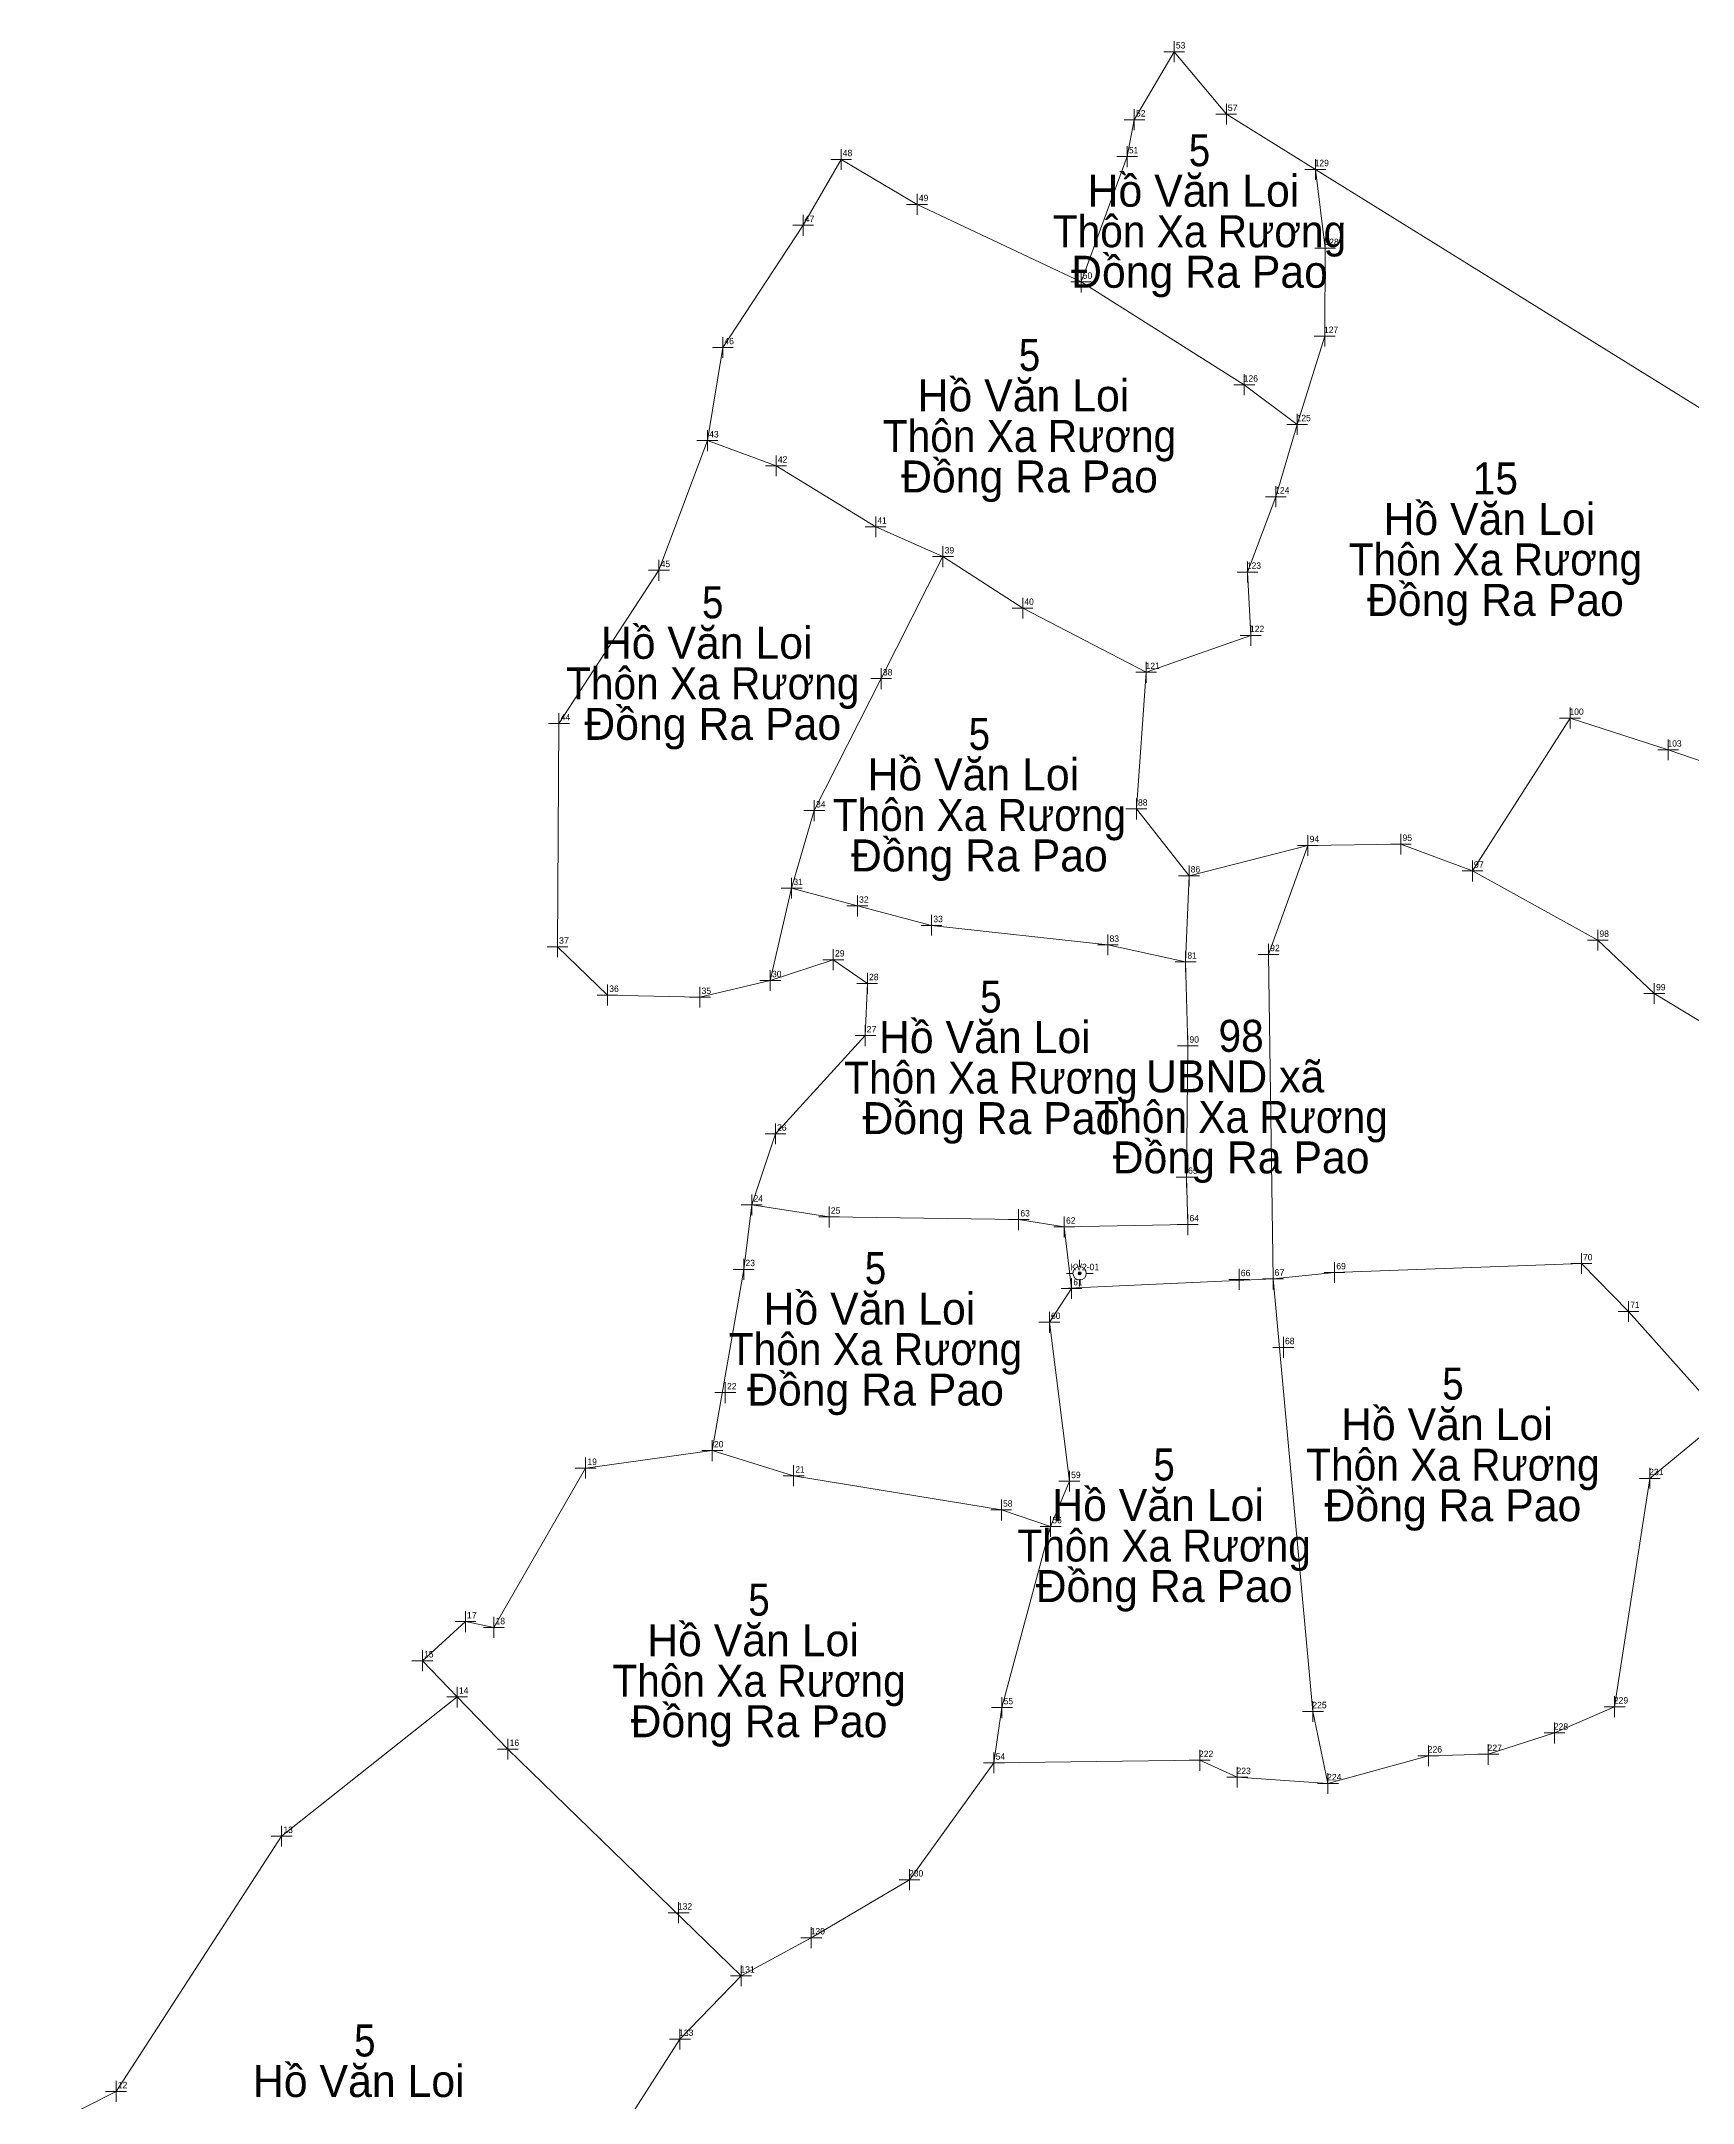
# Model space of a CAD drawing. Header units: metres. Extents: x 540800 to 542200, y 1841800 to 1843200.
# Drawn here: x 541330.2 to 541407.6, y 1842831.5 to 1842928.1 of the extents above; entities that cross this region are included whole.
import ezdxf
from ezdxf.enums import TextEntityAlignment as Align

# ---------------------------------------------------------------- set-up
doc = ezdxf.new("R2010")
doc.units = ezdxf.units.M
doc.header["$LTSCALE"] = 0.12
doc.layers.add('10', color=7, linetype='Continuous', lineweight=13)
doc.layers.add('11', color=7, linetype='Continuous', lineweight=13)
doc.layers.add('12', color=7, linetype='Continuous')
doc.layers.add('15', color=7, linetype='Continuous')

msp = doc.modelspace()

# ---------------------------------------------------------------- hatches: boundary and pattern name
at = {"layer": '10'}
msp.add_hatch(color=256, dxfattribs=at).paths.add_polyline_path([(541378.956, 1842870.374, 1), (541378.806, 1842870.374, 1)])
msp.add_hatch(color=256, dxfattribs=at).paths.add_polyline_path([(541378.956, 1842870.374, 1), (541378.806, 1842870.374, 1)])

# ---------------------------------------------------------------- linework, layer by layer
for p, q in [((541425.59, 1842900), (541389.93, 1842922.14)), ((541384.01, 1842889.02), (541389.58, 1842890.44)), ((541383.85, 1842884.98), (541384.01, 1842889.02)), ((541378.57, 1842870.37), (541378.26, 1842870.37)), ((541378.57, 1842870.37), (541378.26, 1842870.37)), ((541378.88, 1842871), (541378.88, 1842870.69)), ((541378.88, 1842871), (541378.88, 1842870.69)), ((541379.51, 1842870.37), (541379.19, 1842870.37)), ((541379.51, 1842870.37), (541379.19, 1842870.37)), ((541378.01, 1842869.66), (541387.95, 1842870.11)), ((541378.88, 1842870.06), (541378.88, 1842869.75)), ((541378.88, 1842870.06), (541378.88, 1842869.75))]:
    msp.add_line(p, q, dxfattribs=at)
for points in [[(541389.08, 1842910.18), (541390.37, 1842914.32), (541390.39, 1842918.44), (541389.93, 1842922.14), (541385.76, 1842924.73), (541383.31, 1842927.66), (541381.44, 1842924.47), (541381.11, 1842922.74), (541378.95, 1842916.86)], [(541361.43, 1842909.42), (541362.15, 1842913.79), (541365.92, 1842919.52), (541367.7, 1842922.61), (541371.26, 1842920.5), (541378.95, 1842916.86), (541386.6, 1842912.04), (541389.08, 1842910.18), (541388.08, 1842906.79), (541386.75, 1842903.26), (541386.9, 1842900.29), (541382, 1842898.56)], [(541368.83, 1842881.52), (541368.93, 1842883.97), (541367.33, 1842885.08), (541364.38, 1842884.11), (541361.08, 1842883.32), (541356.75, 1842883.42), (541354.41, 1842885.68), (541354.47, 1842896.15), (541359.16, 1842903.34), (541361.43, 1842909.42), (541364.65, 1842908.24), (541369.32, 1842905.38), (541372.47, 1842903.98), (541369.58, 1842898.26), (541366.44, 1842892.07), (541365.38, 1842888.43)], [(541372.47, 1842903.98), (541376.21, 1842901.57), (541382, 1842898.56), (541381.54, 1842892.15), (541384.01, 1842889.02)], [(541389.58, 1842890.44), (541393.94, 1842890.5), (541397.3, 1842889.24), (541403.17, 1842886), (541405.82, 1842883.49), (541417.08, 1842876.68), (541419.56, 1842874.08), (541421.14, 1842874.38), (541422.04, 1842874.05), (541423.85, 1842877.49), (541429.67, 1842887.54), (541426.91, 1842889.9), (541422.41, 1842892.93), (541419.65, 1842895.14), (541416.67, 1842895.93), (541413.77, 1842892.5), (541410.34, 1842893.59), (541406.47, 1842894.92), (541401.87, 1842896.41), (541397.3, 1842889.24)], [(541387.95, 1842870.11), (541387.73, 1842885.33), (541389.58, 1842890.44)], [(541364.38, 1842884.11), (541365.38, 1842888.43), (541368.46, 1842887.6), (541371.94, 1842886.69), (541380.2, 1842885.77)], [(541378.16, 1842872.55), (541383.95, 1842872.66), (541383.89, 1842874.89), (541383.95, 1842881.04), (541383.85, 1842884.98), (541380.2, 1842885.77)], [(541363.51, 1842873.58), (541364.62, 1842876.91), (541368.83, 1842881.52)], [(541361.66, 1842862.06), (541363.13, 1842870.56), (541363.51, 1842873.58), (541367.14, 1842873.02), (541376.02, 1842872.89)], [(541378.5, 1842869.66), (541378.16, 1842872.55), (541376.02, 1842872.89)], [(541374.86, 1842847.42), (541384.51, 1842847.54), (541386.27, 1842846.74), (541390.52, 1842846.45), (541389.82, 1842849.83), (541387.95, 1842870.11), (541390.83, 1842870.41), (541402.4, 1842870.83), (541404.61, 1842868.59), (541408.65, 1842864.07), (541409.09, 1842863.63), (541405.61, 1842860.76), (541403.96, 1842850.05), (541401.14, 1842848.82), (541398.04, 1842847.82), (541395.23, 1842847.75), (541390.52, 1842846.45)], [(541378.5, 1842869.66), (541377.46, 1842868.08), (541378.4, 1842860.62), (541377.52, 1842858.5)], [(541363.01, 1842837.43), (541366.3, 1842839.22), (541370.91, 1842841.94), (541374.86, 1842847.42), (541375.24, 1842850.01), (541377.52, 1842858.5), (541375.21, 1842859.28), (541365.47, 1842860.88), (541361.66, 1842862.06), (541355.72, 1842861.24)], [(541349.7, 1842850.51), (541348.07, 1842852.21), (541350.09, 1842854.04), (541351.42, 1842853.77), (541355.72, 1842861.24)], [(541330.2, 1842827.89), (541330.84, 1842830.55), (541333.71, 1842832.01), (541341.47, 1842843.98), (541349.7, 1842850.51), (541352.08, 1842848.06), (541363.01, 1842837.43), (541360.14, 1842834.46), (541352.57, 1842822.66), (541349.93, 1842815.83), (541346.21, 1842812.87)]]:
    msp.add_lwpolyline(points, dxfattribs=at)
for radius in [0.312, 0.312, 0.075, 0.075]:
    msp.add_circle((541378.881, 1842870.374), radius, dxfattribs=at)
at = {"layer": '11'}
for points in [[(541383.79, 1842927.66), (541383.31, 1842927.66), (541382.82, 1842927.66)], [(541383.79, 1842927.66), (541383.31, 1842927.66), (541382.82, 1842927.66)], [(541383.31, 1842928.15), (541383.31, 1842927.66), (541383.31, 1842927.17)], [(541383.31, 1842928.15), (541383.31, 1842927.66), (541383.31, 1842927.17)], [(541381.93, 1842924.47), (541381.44, 1842924.47), (541380.96, 1842924.47)], [(541381.93, 1842924.47), (541381.44, 1842924.47), (541380.96, 1842924.47)], [(541381.44, 1842924.96), (541381.44, 1842924.47), (541381.44, 1842923.98)], [(541381.44, 1842924.96), (541381.44, 1842924.47), (541381.44, 1842923.98)], [(541386.24, 1842924.73), (541385.76, 1842924.73), (541385.27, 1842924.73)], [(541386.24, 1842924.73), (541385.76, 1842924.73), (541385.27, 1842924.73)], [(541385.76, 1842925.22), (541385.76, 1842924.73), (541385.76, 1842924.24)], [(541385.76, 1842925.22), (541385.76, 1842924.73), (541385.76, 1842924.24)], [(541368.19, 1842922.61), (541367.7, 1842922.61), (541367.21, 1842922.61)], [(541368.19, 1842922.61), (541367.7, 1842922.61), (541367.21, 1842922.61)], [(541367.7, 1842923.09), (541367.7, 1842922.61), (541367.7, 1842922.12)], [(541367.7, 1842923.09), (541367.7, 1842922.61), (541367.7, 1842922.12)], [(541381.59, 1842922.74), (541381.11, 1842922.74), (541380.62, 1842922.74)], [(541381.59, 1842922.74), (541381.11, 1842922.74), (541380.62, 1842922.74)], [(541381.11, 1842923.23), (541381.11, 1842922.74), (541381.11, 1842922.25)], [(541381.11, 1842923.23), (541381.11, 1842922.74), (541381.11, 1842922.25)], [(541389.93, 1842922.62), (541389.93, 1842922.14), (541389.93, 1842921.65)], [(541389.93, 1842922.62), (541389.93, 1842922.14), (541389.93, 1842921.65)], [(541390.42, 1842922.14), (541389.93, 1842922.14), (541389.44, 1842922.14)], [(541390.42, 1842922.14), (541389.93, 1842922.14), (541389.44, 1842922.14)], [(541371.75, 1842920.5), (541371.26, 1842920.5), (541370.77, 1842920.5)], [(541371.75, 1842920.5), (541371.26, 1842920.5), (541370.77, 1842920.5)], [(541371.26, 1842920.99), (541371.26, 1842920.5), (541371.26, 1842920.01)], [(541371.26, 1842920.99), (541371.26, 1842920.5), (541371.26, 1842920.01)], [(541366.41, 1842919.52), (541365.92, 1842919.52), (541365.43, 1842919.52)], [(541366.41, 1842919.52), (541365.92, 1842919.52), (541365.43, 1842919.52)], [(541365.92, 1842920.01), (541365.92, 1842919.52), (541365.92, 1842919.03)], [(541365.92, 1842920.01), (541365.92, 1842919.52), (541365.92, 1842919.03)], [(541390.39, 1842918.93), (541390.39, 1842918.44), (541390.39, 1842917.95)], [(541390.39, 1842918.93), (541390.39, 1842918.44), (541390.39, 1842917.95)], [(541390.88, 1842918.44), (541390.39, 1842918.44), (541389.9, 1842918.44)], [(541390.88, 1842918.44), (541390.39, 1842918.44), (541389.9, 1842918.44)], [(541379.43, 1842916.86), (541378.95, 1842916.86), (541378.46, 1842916.86)], [(541379.43, 1842916.86), (541378.95, 1842916.86), (541378.46, 1842916.86)], [(541378.95, 1842917.35), (541378.95, 1842916.86), (541378.95, 1842916.37)], [(541378.95, 1842917.35), (541378.95, 1842916.86), (541378.95, 1842916.37)], [(541390.37, 1842914.8), (541390.37, 1842914.32), (541390.37, 1842913.83)], [(541390.37, 1842914.8), (541390.37, 1842914.32), (541390.37, 1842913.83)], [(541362.64, 1842913.79), (541362.15, 1842913.79), (541361.67, 1842913.79)], [(541362.64, 1842913.79), (541362.15, 1842913.79), (541361.67, 1842913.79)], [(541362.15, 1842914.28), (541362.15, 1842913.79), (541362.15, 1842913.31)], [(541362.15, 1842914.28), (541362.15, 1842913.79), (541362.15, 1842913.31)], [(541390.86, 1842914.32), (541390.37, 1842914.32), (541389.88, 1842914.32)], [(541390.86, 1842914.32), (541390.37, 1842914.32), (541389.88, 1842914.32)], [(541387.09, 1842912.04), (541386.6, 1842912.04), (541386.11, 1842912.04)], [(541387.09, 1842912.04), (541386.6, 1842912.04), (541386.11, 1842912.04)], [(541386.6, 1842912.53), (541386.6, 1842912.04), (541386.6, 1842911.55)], [(541386.6, 1842912.53), (541386.6, 1842912.04), (541386.6, 1842911.55)], [(541361.43, 1842909.91), (541361.43, 1842909.42), (541361.43, 1842908.93)], [(541361.43, 1842909.91), (541361.43, 1842909.42), (541361.43, 1842908.93)], [(541389.57, 1842910.18), (541389.08, 1842910.18), (541388.59, 1842910.18)], [(541389.57, 1842910.18), (541389.08, 1842910.18), (541388.59, 1842910.18)], [(541389.08, 1842910.67), (541389.08, 1842910.18), (541389.08, 1842909.7)], [(541389.08, 1842910.67), (541389.08, 1842910.18), (541389.08, 1842909.7)], [(541361.92, 1842909.42), (541361.43, 1842909.42), (541360.94, 1842909.42)], [(541361.92, 1842909.42), (541361.43, 1842909.42), (541360.94, 1842909.42)], [(541365.14, 1842908.24), (541364.65, 1842908.24), (541364.16, 1842908.24)], [(541365.14, 1842908.24), (541364.65, 1842908.24), (541364.16, 1842908.24)], [(541364.65, 1842908.73), (541364.65, 1842908.24), (541364.65, 1842907.75)], [(541364.65, 1842908.73), (541364.65, 1842908.24), (541364.65, 1842907.75)], [(541388.08, 1842907.28), (541388.08, 1842906.79), (541388.08, 1842906.3)], [(541388.08, 1842907.28), (541388.08, 1842906.79), (541388.08, 1842906.3)], [(541388.57, 1842906.79), (541388.08, 1842906.79), (541387.59, 1842906.79)], [(541388.57, 1842906.79), (541388.08, 1842906.79), (541387.59, 1842906.79)], [(541369.8, 1842905.38), (541369.32, 1842905.38), (541368.83, 1842905.38)], [(541369.8, 1842905.38), (541369.32, 1842905.38), (541368.83, 1842905.38)], [(541369.32, 1842905.87), (541369.32, 1842905.38), (541369.32, 1842904.89)], [(541369.32, 1842905.87), (541369.32, 1842905.38), (541369.32, 1842904.89)], [(541372.47, 1842904.47), (541372.47, 1842903.98), (541372.47, 1842903.49)], [(541372.47, 1842904.47), (541372.47, 1842903.98), (541372.47, 1842903.49)], [(541359.65, 1842903.34), (541359.16, 1842903.34), (541358.67, 1842903.34)], [(541359.65, 1842903.34), (541359.16, 1842903.34), (541358.67, 1842903.34)], [(541359.16, 1842903.83), (541359.16, 1842903.34), (541359.16, 1842902.85)], [(541359.16, 1842903.83), (541359.16, 1842903.34), (541359.16, 1842902.85)], [(541372.96, 1842903.98), (541372.47, 1842903.98), (541371.99, 1842903.98)], [(541372.96, 1842903.98), (541372.47, 1842903.98), (541371.99, 1842903.98)], [(541387.24, 1842903.26), (541386.75, 1842903.26), (541386.26, 1842903.26)], [(541387.24, 1842903.26), (541386.75, 1842903.26), (541386.26, 1842903.26)], [(541386.75, 1842903.75), (541386.75, 1842903.26), (541386.75, 1842902.77)], [(541386.75, 1842903.75), (541386.75, 1842903.26), (541386.75, 1842902.77)], [(541376.69, 1842901.57), (541376.21, 1842901.57), (541375.72, 1842901.57)], [(541376.69, 1842901.57), (541376.21, 1842901.57), (541375.72, 1842901.57)], [(541376.21, 1842902.05), (541376.21, 1842901.57), (541376.21, 1842901.08)], [(541376.21, 1842902.05), (541376.21, 1842901.57), (541376.21, 1842901.08)], [(541387.39, 1842900.29), (541386.9, 1842900.29), (541386.41, 1842900.29)], [(541387.39, 1842900.29), (541386.9, 1842900.29), (541386.41, 1842900.29)], [(541386.9, 1842900.77), (541386.9, 1842900.29), (541386.9, 1842899.8)], [(541386.9, 1842900.77), (541386.9, 1842900.29), (541386.9, 1842899.8)], [(541370.06, 1842898.26), (541369.58, 1842898.26), (541369.09, 1842898.26)], [(541370.06, 1842898.26), (541369.58, 1842898.26), (541369.09, 1842898.26)], [(541369.58, 1842898.75), (541369.58, 1842898.26), (541369.58, 1842897.77)], [(541369.58, 1842898.75), (541369.58, 1842898.26), (541369.58, 1842897.77)], [(541382.49, 1842898.56), (541382, 1842898.56), (541381.51, 1842898.56)], [(541382.49, 1842898.56), (541382, 1842898.56), (541381.51, 1842898.56)], [(541382, 1842899.05), (541382, 1842898.56), (541382, 1842898.07)], [(541382, 1842899.05), (541382, 1842898.56), (541382, 1842898.07)], [(541354.47, 1842896.64), (541354.47, 1842896.15), (541354.47, 1842895.66)], [(541354.47, 1842896.64), (541354.47, 1842896.15), (541354.47, 1842895.66)], [(541402.36, 1842896.41), (541401.87, 1842896.41), (541401.38, 1842896.41)], [(541402.36, 1842896.41), (541401.87, 1842896.41), (541401.38, 1842896.41)], [(541401.87, 1842896.9), (541401.87, 1842896.41), (541401.87, 1842895.92)], [(541401.87, 1842896.9), (541401.87, 1842896.41), (541401.87, 1842895.92)], [(541354.96, 1842896.15), (541354.47, 1842896.15), (541353.98, 1842896.15)], [(541354.96, 1842896.15), (541354.47, 1842896.15), (541353.98, 1842896.15)], [(541406.47, 1842895.41), (541406.47, 1842894.92), (541406.47, 1842894.43)], [(541406.47, 1842895.41), (541406.47, 1842894.92), (541406.47, 1842894.43)], [(541406.96, 1842894.92), (541406.47, 1842894.92), (541405.98, 1842894.92)], [(541406.96, 1842894.92), (541406.47, 1842894.92), (541405.98, 1842894.92)], [(541366.44, 1842892.56), (541366.44, 1842892.07), (541366.44, 1842891.58)], [(541366.44, 1842892.56), (541366.44, 1842892.07), (541366.44, 1842891.58)], [(541381.54, 1842892.64), (541381.54, 1842892.15), (541381.54, 1842891.66)], [(541381.54, 1842892.64), (541381.54, 1842892.15), (541381.54, 1842891.66)], [(541366.93, 1842892.07), (541366.44, 1842892.07), (541365.95, 1842892.07)], [(541366.93, 1842892.07), (541366.44, 1842892.07), (541365.95, 1842892.07)], [(541382.03, 1842892.15), (541381.54, 1842892.15), (541381.05, 1842892.15)], [(541382.03, 1842892.15), (541381.54, 1842892.15), (541381.05, 1842892.15)], [(541389.58, 1842890.92), (541389.58, 1842890.44), (541389.58, 1842889.95)], [(541389.58, 1842890.92), (541389.58, 1842890.44), (541389.58, 1842889.95)], [(541394.43, 1842890.5), (541393.94, 1842890.5), (541393.45, 1842890.5)], [(541394.43, 1842890.5), (541393.94, 1842890.5), (541393.45, 1842890.5)], [(541393.94, 1842890.98), (541393.94, 1842890.5), (541393.94, 1842890.01)], [(541393.94, 1842890.98), (541393.94, 1842890.5), (541393.94, 1842890.01)], [(541384.01, 1842889.5), (541384.01, 1842889.02), (541384.01, 1842888.53)], [(541384.01, 1842889.5), (541384.01, 1842889.02), (541384.01, 1842888.53)], [(541390.07, 1842890.44), (541389.58, 1842890.44), (541389.09, 1842890.44)], [(541390.07, 1842890.44), (541389.58, 1842890.44), (541389.09, 1842890.44)], [(541397.3, 1842889.73), (541397.3, 1842889.24), (541397.3, 1842888.75)], [(541397.3, 1842889.73), (541397.3, 1842889.24), (541397.3, 1842888.75)], [(541365.38, 1842888.92), (541365.38, 1842888.43), (541365.38, 1842887.95)], [(541365.38, 1842888.92), (541365.38, 1842888.43), (541365.38, 1842887.95)], [(541384.5, 1842889.02), (541384.01, 1842889.02), (541383.52, 1842889.02)], [(541384.5, 1842889.02), (541384.01, 1842889.02), (541383.52, 1842889.02)], [(541397.79, 1842889.24), (541397.3, 1842889.24), (541396.81, 1842889.24)], [(541397.79, 1842889.24), (541397.3, 1842889.24), (541396.81, 1842889.24)], [(541365.87, 1842888.43), (541365.38, 1842888.43), (541364.89, 1842888.43)], [(541365.87, 1842888.43), (541365.38, 1842888.43), (541364.89, 1842888.43)], [(541368.95, 1842887.6), (541368.46, 1842887.6), (541367.97, 1842887.6)], [(541368.95, 1842887.6), (541368.46, 1842887.6), (541367.97, 1842887.6)], [(541368.46, 1842888.09), (541368.46, 1842887.6), (541368.46, 1842887.11)], [(541368.46, 1842888.09), (541368.46, 1842887.6), (541368.46, 1842887.11)], [(541372.42, 1842886.69), (541371.94, 1842886.69), (541371.45, 1842886.69)], [(541372.42, 1842886.69), (541371.94, 1842886.69), (541371.45, 1842886.69)], [(541371.94, 1842887.18), (541371.94, 1842886.69), (541371.94, 1842886.21)], [(541371.94, 1842887.18), (541371.94, 1842886.69), (541371.94, 1842886.21)], [(541354.89, 1842885.68), (541354.41, 1842885.68), (541353.92, 1842885.68)], [(541354.89, 1842885.68), (541354.41, 1842885.68), (541353.92, 1842885.68)], [(541354.41, 1842886.17), (541354.41, 1842885.68), (541354.41, 1842885.2)], [(541354.41, 1842886.17), (541354.41, 1842885.68), (541354.41, 1842885.2)], [(541380.69, 1842885.77), (541380.2, 1842885.77), (541379.71, 1842885.77)], [(541380.69, 1842885.77), (541380.2, 1842885.77), (541379.71, 1842885.77)], [(541380.2, 1842886.26), (541380.2, 1842885.77), (541380.2, 1842885.29)], [(541380.2, 1842886.26), (541380.2, 1842885.77), (541380.2, 1842885.29)], [(541387.73, 1842885.82), (541387.73, 1842885.33), (541387.73, 1842884.84)], [(541387.73, 1842885.82), (541387.73, 1842885.33), (541387.73, 1842884.84)], [(541403.66, 1842886), (541403.17, 1842886), (541402.69, 1842886)], [(541403.66, 1842886), (541403.17, 1842886), (541402.69, 1842886)], [(541403.17, 1842886.48), (541403.17, 1842886), (541403.17, 1842885.51)], [(541403.17, 1842886.48), (541403.17, 1842886), (541403.17, 1842885.51)], [(541367.82, 1842885.08), (541367.33, 1842885.08), (541366.84, 1842885.08)], [(541367.82, 1842885.08), (541367.33, 1842885.08), (541366.84, 1842885.08)], [(541367.33, 1842885.57), (541367.33, 1842885.08), (541367.33, 1842884.59)], [(541367.33, 1842885.57), (541367.33, 1842885.08), (541367.33, 1842884.59)], [(541384.34, 1842884.98), (541383.85, 1842884.98), (541383.36, 1842884.98)], [(541384.34, 1842884.98), (541383.85, 1842884.98), (541383.36, 1842884.98)], [(541383.85, 1842885.47), (541383.85, 1842884.98), (541383.85, 1842884.49)], [(541383.85, 1842885.47), (541383.85, 1842884.98), (541383.85, 1842884.49)], [(541388.22, 1842885.33), (541387.73, 1842885.33), (541387.25, 1842885.33)], [(541388.22, 1842885.33), (541387.73, 1842885.33), (541387.25, 1842885.33)], [(541356.75, 1842883.91), (541356.75, 1842883.42), (541356.75, 1842882.93)], [(541356.75, 1842883.91), (541356.75, 1842883.42), (541356.75, 1842882.93)], [(541361.08, 1842883.81), (541361.08, 1842883.32), (541361.08, 1842882.84)], [(541361.08, 1842883.81), (541361.08, 1842883.32), (541361.08, 1842882.84)], [(541364.87, 1842884.11), (541364.38, 1842884.11), (541363.89, 1842884.11)], [(541364.87, 1842884.11), (541364.38, 1842884.11), (541363.89, 1842884.11)], [(541364.38, 1842884.59), (541364.38, 1842884.11), (541364.38, 1842883.62)], [(541364.38, 1842884.59), (541364.38, 1842884.11), (541364.38, 1842883.62)], [(541369.41, 1842883.97), (541368.93, 1842883.97), (541368.44, 1842883.97)], [(541369.41, 1842883.97), (541368.93, 1842883.97), (541368.44, 1842883.97)], [(541368.93, 1842884.46), (541368.93, 1842883.97), (541368.93, 1842883.48)], [(541368.93, 1842884.46), (541368.93, 1842883.97), (541368.93, 1842883.48)], [(541405.82, 1842883.98), (541405.82, 1842883.49), (541405.82, 1842883.01)], [(541405.82, 1842883.98), (541405.82, 1842883.49), (541405.82, 1842883.01)], [(541357.23, 1842883.42), (541356.75, 1842883.42), (541356.26, 1842883.42)], [(541357.23, 1842883.42), (541356.75, 1842883.42), (541356.26, 1842883.42)], [(541361.57, 1842883.32), (541361.08, 1842883.32), (541360.59, 1842883.32)], [(541361.57, 1842883.32), (541361.08, 1842883.32), (541360.59, 1842883.32)], [(541406.31, 1842883.49), (541405.82, 1842883.49), (541405.33, 1842883.49)], [(541406.31, 1842883.49), (541405.82, 1842883.49), (541405.33, 1842883.49)], [(541368.83, 1842882.01), (541368.83, 1842881.52), (541368.83, 1842881.03)], [(541368.83, 1842882.01), (541368.83, 1842881.52), (541368.83, 1842881.03)], [(541369.32, 1842881.52), (541368.83, 1842881.52), (541368.35, 1842881.52)], [(541369.32, 1842881.52), (541368.83, 1842881.52), (541368.35, 1842881.52)], [(541384.44, 1842881.04), (541383.95, 1842881.04), (541383.47, 1842881.04)], [(541384.44, 1842881.04), (541383.95, 1842881.04), (541383.47, 1842881.04)], [(541383.95, 1842881.53), (541383.95, 1842881.04), (541383.95, 1842880.55)], [(541383.95, 1842881.53), (541383.95, 1842881.04), (541383.95, 1842880.55)], [(541364.62, 1842877.4), (541364.62, 1842876.91), (541364.62, 1842876.43)], [(541364.62, 1842877.4), (541364.62, 1842876.91), (541364.62, 1842876.43)], [(541365.11, 1842876.91), (541364.62, 1842876.91), (541364.13, 1842876.91)], [(541365.11, 1842876.91), (541364.62, 1842876.91), (541364.13, 1842876.91)], [(541383.89, 1842875.38), (541383.89, 1842874.89), (541383.89, 1842874.4)], [(541383.89, 1842875.38), (541383.89, 1842874.89), (541383.89, 1842874.4)], [(541363.51, 1842874.07), (541363.51, 1842873.58), (541363.51, 1842873.09)], [(541363.51, 1842874.07), (541363.51, 1842873.58), (541363.51, 1842873.09)], [(541384.38, 1842874.89), (541383.89, 1842874.89), (541383.4, 1842874.89)], [(541384.38, 1842874.89), (541383.89, 1842874.89), (541383.4, 1842874.89)], [(541363.99, 1842873.58), (541363.51, 1842873.58), (541363.02, 1842873.58)], [(541363.99, 1842873.58), (541363.51, 1842873.58), (541363.02, 1842873.58)], [(541367.14, 1842873.5), (541367.14, 1842873.02), (541367.14, 1842872.53)], [(541367.14, 1842873.5), (541367.14, 1842873.02), (541367.14, 1842872.53)], [(541376.02, 1842873.38), (541376.02, 1842872.89), (541376.02, 1842872.4)], [(541376.02, 1842873.38), (541376.02, 1842872.89), (541376.02, 1842872.4)], [(541383.95, 1842873.15), (541383.95, 1842872.66), (541383.95, 1842872.17)], [(541383.95, 1842873.15), (541383.95, 1842872.66), (541383.95, 1842872.17)], [(541367.62, 1842873.02), (541367.14, 1842873.02), (541366.65, 1842873.02)], [(541367.62, 1842873.02), (541367.14, 1842873.02), (541366.65, 1842873.02)], [(541376.51, 1842872.89), (541376.02, 1842872.89), (541375.54, 1842872.89)], [(541376.51, 1842872.89), (541376.02, 1842872.89), (541375.54, 1842872.89)], [(541378.65, 1842872.55), (541378.16, 1842872.55), (541377.67, 1842872.55)], [(541378.65, 1842872.55), (541378.16, 1842872.55), (541377.67, 1842872.55)], [(541378.16, 1842873.04), (541378.16, 1842872.55), (541378.16, 1842872.06)], [(541378.16, 1842873.04), (541378.16, 1842872.55), (541378.16, 1842872.06)], [(541384.44, 1842872.66), (541383.95, 1842872.66), (541383.46, 1842872.66)], [(541384.44, 1842872.66), (541383.95, 1842872.66), (541383.46, 1842872.66)], [(541402.4, 1842871.32), (541402.4, 1842870.83), (541402.4, 1842870.35)], [(541402.4, 1842871.32), (541402.4, 1842870.83), (541402.4, 1842870.35)], [(541363.62, 1842870.56), (541363.13, 1842870.56), (541362.64, 1842870.56)], [(541363.62, 1842870.56), (541363.13, 1842870.56), (541362.64, 1842870.56)], [(541363.13, 1842871.05), (541363.13, 1842870.56), (541363.13, 1842870.07)], [(541363.13, 1842871.05), (541363.13, 1842870.56), (541363.13, 1842870.07)], [(541386.36, 1842870.58), (541386.36, 1842870.09), (541386.36, 1842869.6)], [(541386.36, 1842870.58), (541386.36, 1842870.09), (541386.36, 1842869.6)], [(541387.95, 1842870.6), (541387.95, 1842870.11), (541387.95, 1842869.62)], [(541387.95, 1842870.6), (541387.95, 1842870.11), (541387.95, 1842869.62)], [(541391.32, 1842870.41), (541390.83, 1842870.41), (541390.35, 1842870.41)], [(541391.32, 1842870.41), (541390.83, 1842870.41), (541390.35, 1842870.41)], [(541390.83, 1842870.9), (541390.83, 1842870.41), (541390.83, 1842869.93)], [(541390.83, 1842870.9), (541390.83, 1842870.41), (541390.83, 1842869.93)], [(541402.89, 1842870.83), (541402.4, 1842870.83), (541401.91, 1842870.83)], [(541402.89, 1842870.83), (541402.4, 1842870.83), (541401.91, 1842870.83)], [(541378.98, 1842869.66), (541378.5, 1842869.66), (541378.01, 1842869.66)], [(541378.98, 1842869.66), (541378.5, 1842869.66), (541378.01, 1842869.66)], [(541378.5, 1842870.15), (541378.5, 1842869.66), (541378.5, 1842869.17)], [(541378.5, 1842870.15), (541378.5, 1842869.66), (541378.5, 1842869.17)], [(541386.84, 1842870.09), (541386.36, 1842870.09), (541385.87, 1842870.09)], [(541386.84, 1842870.09), (541386.36, 1842870.09), (541385.87, 1842870.09)], [(541388.44, 1842870.11), (541387.95, 1842870.11), (541387.46, 1842870.11)], [(541388.44, 1842870.11), (541387.95, 1842870.11), (541387.46, 1842870.11)], [(541377.46, 1842868.57), (541377.46, 1842868.08), (541377.46, 1842867.59)], [(541377.46, 1842868.57), (541377.46, 1842868.08), (541377.46, 1842867.59)], [(541405.1, 1842868.59), (541404.61, 1842868.59), (541404.12, 1842868.59)], [(541405.1, 1842868.59), (541404.61, 1842868.59), (541404.12, 1842868.59)], [(541404.61, 1842869.07), (541404.61, 1842868.59), (541404.61, 1842868.1)], [(541404.61, 1842869.07), (541404.61, 1842868.59), (541404.61, 1842868.1)], [(541377.95, 1842868.08), (541377.46, 1842868.08), (541376.97, 1842868.08)], [(541377.95, 1842868.08), (541377.46, 1842868.08), (541376.97, 1842868.08)], [(541388.43, 1842867.39), (541388.43, 1842866.9), (541388.43, 1842866.41)], [(541388.43, 1842867.39), (541388.43, 1842866.9), (541388.43, 1842866.41)], [(541388.92, 1842866.9), (541388.43, 1842866.9), (541387.94, 1842866.9)], [(541388.92, 1842866.9), (541388.43, 1842866.9), (541387.94, 1842866.9)], [(541362.76, 1842864.78), (541362.27, 1842864.78), (541361.78, 1842864.78)], [(541362.76, 1842864.78), (541362.27, 1842864.78), (541361.78, 1842864.78)], [(541362.27, 1842865.27), (541362.27, 1842864.78), (541362.27, 1842864.29)], [(541362.27, 1842865.27), (541362.27, 1842864.78), (541362.27, 1842864.29)], [(541361.66, 1842862.55), (541361.66, 1842862.06), (541361.66, 1842861.57)], [(541361.66, 1842862.55), (541361.66, 1842862.06), (541361.66, 1842861.57)], [(541355.72, 1842861.73), (541355.72, 1842861.24), (541355.72, 1842860.76)], [(541355.72, 1842861.73), (541355.72, 1842861.24), (541355.72, 1842860.76)], [(541362.15, 1842862.06), (541361.66, 1842862.06), (541361.17, 1842862.06)], [(541362.15, 1842862.06), (541361.66, 1842862.06), (541361.17, 1842862.06)], [(541356.21, 1842861.24), (541355.72, 1842861.24), (541355.23, 1842861.24)], [(541356.21, 1842861.24), (541355.72, 1842861.24), (541355.23, 1842861.24)], [(541365.96, 1842860.88), (541365.47, 1842860.88), (541364.98, 1842860.88)], [(541365.96, 1842860.88), (541365.47, 1842860.88), (541364.98, 1842860.88)], [(541365.47, 1842861.37), (541365.47, 1842860.88), (541365.47, 1842860.39)], [(541365.47, 1842861.37), (541365.47, 1842860.88), (541365.47, 1842860.39)], [(541378.89, 1842860.62), (541378.4, 1842860.62), (541377.91, 1842860.62)], [(541378.89, 1842860.62), (541378.4, 1842860.62), (541377.91, 1842860.62)], [(541378.4, 1842861.11), (541378.4, 1842860.62), (541378.4, 1842860.14)], [(541378.4, 1842861.11), (541378.4, 1842860.62), (541378.4, 1842860.14)], [(541406.1, 1842860.76), (541405.61, 1842860.76), (541405.12, 1842860.76)], [(541406.1, 1842860.76), (541405.61, 1842860.76), (541405.12, 1842860.76)], [(541405.61, 1842861.25), (541405.61, 1842860.76), (541405.61, 1842860.28)], [(541405.61, 1842861.25), (541405.61, 1842860.76), (541405.61, 1842860.28)], [(541375.21, 1842859.77), (541375.21, 1842859.28), (541375.21, 1842858.79)], [(541375.21, 1842859.77), (541375.21, 1842859.28), (541375.21, 1842858.79)], [(541375.69, 1842859.28), (541375.21, 1842859.28), (541374.72, 1842859.28)], [(541375.69, 1842859.28), (541375.21, 1842859.28), (541374.72, 1842859.28)], [(541377.52, 1842858.99), (541377.52, 1842858.5), (541377.52, 1842858.02)], [(541377.52, 1842858.99), (541377.52, 1842858.5), (541377.52, 1842858.02)], [(541378.01, 1842858.5), (541377.52, 1842858.5), (541377.03, 1842858.5)], [(541378.01, 1842858.5), (541377.52, 1842858.5), (541377.03, 1842858.5)], [(541350.58, 1842854.04), (541350.09, 1842854.04), (541349.6, 1842854.04)], [(541350.58, 1842854.04), (541350.09, 1842854.04), (541349.6, 1842854.04)], [(541350.09, 1842854.53), (541350.09, 1842854.04), (541350.09, 1842853.55)], [(541350.09, 1842854.53), (541350.09, 1842854.04), (541350.09, 1842853.55)], [(541351.9, 1842853.77), (541351.42, 1842853.77), (541350.93, 1842853.77)], [(541351.9, 1842853.77), (541351.42, 1842853.77), (541350.93, 1842853.77)], [(541351.42, 1842854.26), (541351.42, 1842853.77), (541351.42, 1842853.28)], [(541351.42, 1842854.26), (541351.42, 1842853.77), (541351.42, 1842853.28)], [(541348.56, 1842852.21), (541348.07, 1842852.21), (541347.58, 1842852.21)], [(541348.56, 1842852.21), (541348.07, 1842852.21), (541347.58, 1842852.21)], [(541348.07, 1842852.7), (541348.07, 1842852.21), (541348.07, 1842851.72)], [(541348.07, 1842852.7), (541348.07, 1842852.21), (541348.07, 1842851.72)], [(541349.7, 1842850.99), (541349.7, 1842850.51), (541349.7, 1842850.02)], [(541349.7, 1842850.99), (541349.7, 1842850.51), (541349.7, 1842850.02)], [(541350.18, 1842850.51), (541349.7, 1842850.51), (541349.21, 1842850.51)], [(541350.18, 1842850.51), (541349.7, 1842850.51), (541349.21, 1842850.51)], [(541375.73, 1842850.01), (541375.24, 1842850.01), (541374.75, 1842850.01)], [(541375.73, 1842850.01), (541375.24, 1842850.01), (541374.75, 1842850.01)], [(541375.24, 1842850.5), (541375.24, 1842850.01), (541375.24, 1842849.52)], [(541375.24, 1842850.5), (541375.24, 1842850.01), (541375.24, 1842849.52)], [(541389.82, 1842850.31), (541389.82, 1842849.83), (541389.82, 1842849.34)], [(541389.82, 1842850.31), (541389.82, 1842849.83), (541389.82, 1842849.34)], [(541404.45, 1842850.05), (541403.96, 1842850.05), (541403.47, 1842850.05)], [(541404.45, 1842850.05), (541403.96, 1842850.05), (541403.47, 1842850.05)], [(541403.96, 1842850.54), (541403.96, 1842850.05), (541403.96, 1842849.56)], [(541403.96, 1842850.54), (541403.96, 1842850.05), (541403.96, 1842849.56)], [(541390.31, 1842849.83), (541389.82, 1842849.83), (541389.33, 1842849.83)], [(541390.31, 1842849.83), (541389.82, 1842849.83), (541389.33, 1842849.83)], [(541401.14, 1842849.31), (541401.14, 1842848.82), (541401.14, 1842848.33)], [(541401.14, 1842849.31), (541401.14, 1842848.82), (541401.14, 1842848.33)], [(541352.56, 1842848.06), (541352.08, 1842848.06), (541351.59, 1842848.06)], [(541352.56, 1842848.06), (541352.08, 1842848.06), (541351.59, 1842848.06)], [(541352.08, 1842848.55), (541352.08, 1842848.06), (541352.08, 1842847.57)], [(541352.08, 1842848.55), (541352.08, 1842848.06), (541352.08, 1842847.57)], [(541384.51, 1842848.03), (541384.51, 1842847.54), (541384.51, 1842847.05)], [(541384.51, 1842848.03), (541384.51, 1842847.54), (541384.51, 1842847.05)], [(541395.23, 1842848.23), (541395.23, 1842847.75), (541395.23, 1842847.26)], [(541395.23, 1842848.23), (541395.23, 1842847.75), (541395.23, 1842847.26)], [(541398.04, 1842848.3), (541398.04, 1842847.82), (541398.04, 1842847.33)], [(541398.04, 1842848.3), (541398.04, 1842847.82), (541398.04, 1842847.33)], [(541401.62, 1842848.82), (541401.14, 1842848.82), (541400.65, 1842848.82)], [(541401.62, 1842848.82), (541401.14, 1842848.82), (541400.65, 1842848.82)], [(541375.35, 1842847.42), (541374.86, 1842847.42), (541374.37, 1842847.42)], [(541375.35, 1842847.42), (541374.86, 1842847.42), (541374.37, 1842847.42)], [(541374.86, 1842847.91), (541374.86, 1842847.42), (541374.86, 1842846.93)], [(541374.86, 1842847.91), (541374.86, 1842847.42), (541374.86, 1842846.93)], [(541385, 1842847.54), (541384.51, 1842847.54), (541384.02, 1842847.54)], [(541385, 1842847.54), (541384.51, 1842847.54), (541384.02, 1842847.54)], [(541386.27, 1842847.23), (541386.27, 1842846.74), (541386.27, 1842846.26)], [(541386.27, 1842847.23), (541386.27, 1842846.74), (541386.27, 1842846.26)], [(541395.72, 1842847.75), (541395.23, 1842847.75), (541394.74, 1842847.75)], [(541395.72, 1842847.75), (541395.23, 1842847.75), (541394.74, 1842847.75)], [(541398.53, 1842847.82), (541398.04, 1842847.82), (541397.55, 1842847.82)], [(541398.53, 1842847.82), (541398.04, 1842847.82), (541397.55, 1842847.82)], [(541386.76, 1842846.74), (541386.27, 1842846.74), (541385.78, 1842846.74)], [(541386.76, 1842846.74), (541386.27, 1842846.74), (541385.78, 1842846.74)], [(541391.01, 1842846.45), (541390.52, 1842846.45), (541390.03, 1842846.45)], [(541391.01, 1842846.45), (541390.52, 1842846.45), (541390.03, 1842846.45)], [(541390.52, 1842846.94), (541390.52, 1842846.45), (541390.52, 1842845.96)], [(541390.52, 1842846.94), (541390.52, 1842846.45), (541390.52, 1842845.96)], [(541341.47, 1842844.47), (541341.47, 1842843.98), (541341.47, 1842843.49)], [(541341.47, 1842844.47), (541341.47, 1842843.98), (541341.47, 1842843.49)], [(541341.96, 1842843.98), (541341.47, 1842843.98), (541340.98, 1842843.98)], [(541341.96, 1842843.98), (541341.47, 1842843.98), (541340.98, 1842843.98)], [(541370.91, 1842842.43), (541370.91, 1842841.94), (541370.91, 1842841.45)], [(541370.91, 1842842.43), (541370.91, 1842841.94), (541370.91, 1842841.45)], [(541371.39, 1842841.94), (541370.91, 1842841.94), (541370.42, 1842841.94)], [(541371.39, 1842841.94), (541370.91, 1842841.94), (541370.42, 1842841.94)], [(541360.57, 1842840.39), (541360.08, 1842840.39), (541359.59, 1842840.39)], [(541360.57, 1842840.39), (541360.08, 1842840.39), (541359.59, 1842840.39)], [(541360.08, 1842840.88), (541360.08, 1842840.39), (541360.08, 1842839.9)], [(541360.08, 1842840.88), (541360.08, 1842840.39), (541360.08, 1842839.9)], [(541366.79, 1842839.22), (541366.3, 1842839.22), (541365.81, 1842839.22)], [(541366.79, 1842839.22), (541366.3, 1842839.22), (541365.81, 1842839.22)], [(541366.3, 1842839.71), (541366.3, 1842839.22), (541366.3, 1842838.73)], [(541366.3, 1842839.71), (541366.3, 1842839.22), (541366.3, 1842838.73)], [(541363.49, 1842837.43), (541363.01, 1842837.43), (541362.52, 1842837.43)], [(541363.49, 1842837.43), (541363.01, 1842837.43), (541362.52, 1842837.43)], [(541363.01, 1842837.92), (541363.01, 1842837.43), (541363.01, 1842836.95)], [(541363.01, 1842837.92), (541363.01, 1842837.43), (541363.01, 1842836.95)], [(541360.63, 1842834.46), (541360.14, 1842834.46), (541359.65, 1842834.46)], [(541360.63, 1842834.46), (541360.14, 1842834.46), (541359.65, 1842834.46)], [(541360.14, 1842834.95), (541360.14, 1842834.46), (541360.14, 1842833.97)], [(541360.14, 1842834.95), (541360.14, 1842834.46), (541360.14, 1842833.97)], [(541333.71, 1842832.5), (541333.71, 1842832.01), (541333.71, 1842831.52)], [(541333.71, 1842832.5), (541333.71, 1842832.01), (541333.71, 1842831.52)], [(541334.2, 1842832.01), (541333.71, 1842832.01), (541333.22, 1842832.01)], [(541334.2, 1842832.01), (541333.71, 1842832.01), (541333.22, 1842832.01)]]:
    msp.add_lwpolyline(points, dxfattribs=at)

# ---------------------------------------------------------------- texts
at = {"layer": '12'}
for s, p in [('53', (541383.615, 1842927.81)), ('52', (541381.745, 1842924.62)), ('48', (541368, 1842922.76)), ('129', (541390.23, 1842922.29)), ('49', (541371.565, 1842920.65)), ('128', (541390.695, 1842918.59)), ('50', (541379.25, 1842917.01)), ('127', (541390.67, 1842914.47)), ('46', (541362.45, 1842913.94)), ('126', (541386.905, 1842912.19)), ('43', (541361.735, 1842909.57)), ('125', (541389.385, 1842910.33)), ('42', (541364.955, 1842908.39)), ('124', (541388.38, 1842906.94)), ('39', (541372.775, 1842904.13)), ('45', (541359.46, 1842903.49)), ('123', (541387.05, 1842903.41)), ('40', (541376.51, 1842901.72)), ('122', (541387.2, 1842900.44)), ('38', (541369.88, 1842898.41)), ('121', (541382.305, 1842898.71)), ('44', (541354.775, 1842896.3)), ('100', (541402.175, 1842896.56)), ('103', (541406.77, 1842895.07)), ('34', (541366.745, 1842892.22)), ('88', (541381.84, 1842892.3)), ('94', (541389.885, 1842890.59)), ('95', (541394.24, 1842890.65)), ('86', (541384.31, 1842889.17)), ('32', (541368.765, 1842887.75)), ('33', (541372.245, 1842886.84)), ('83', (541380.505, 1842885.92)), ('92', (541388.035, 1842885.48)), ('98', (541403.47, 1842886.15)), ('29', (541367.635, 1842885.23)), ('36', (541357.05, 1842883.57)), ('35', (541361.38, 1842883.47)), ('30', (541364.68, 1842884.26)), ('28', (541369.23, 1842884.12)), ('99', (541406.125, 1842883.64)), ('90', (541384.25, 1842881.19)), ('26', (541364.92, 1842877.06)), ('65', (541384.19, 1842875.04)), ('24', (541363.815, 1842873.73)), ('25', (541367.44, 1842873.17)), ('63', (541376.325, 1842873.04)), ('64', (541384.255, 1842872.81)), ('62', (541378.465, 1842872.7)), ('70', (541402.7, 1842870.98)), ('23', (541363.435, 1842870.71)), ('KV2-01 ', (541379.18, 1842870.52)), ('66', (541386.66, 1842870.24)), ('69', (541391.135, 1842870.56)), ('60', (541377.76, 1842868.23)), ('68', (541388.73, 1842867.05)), ('22', (541362.575, 1842864.93)), ('20', (541361.96, 1842862.21)), ('19', (541356.025, 1842861.39)), ('59', (541378.705, 1842860.77)), ('231', (541405.915, 1842860.91)), ('58', (541375.51, 1842859.43)), ('56', (541377.82, 1842858.65)), ('18', (541351.72, 1842853.92)), ('15', (541348.37, 1842852.36)), ('14', (541350.005, 1842850.66)), ('55', (541375.54, 1842850.16)), ('225', (541390.125, 1842849.98)), ('229', (541404.26, 1842850.2)), ('228', (541401.445, 1842848.97)), ('16', (541352.38, 1842848.21)), ('222', (541384.81, 1842847.69)), ('226', (541395.535, 1842847.9)), ('227', (541398.34, 1842847.97)), ('54', (541375.165, 1842847.57)), ('223', (541386.57, 1842846.89)), ('224', (541390.82, 1842846.6)), ('13', (541341.775, 1842844.13)), ('230', (541371.215, 1842842.09)), ('132', (541360.38, 1842840.54)), ('130', (541366.605, 1842839.37)), ('131', (541363.315, 1842837.58)), ('133', (541360.44, 1842834.61)), ('12', (541334.015, 1842832.16))]:
    msp.add_text(s, height=0.3, dxfattribs=at).set_placement(p, align=Align.CENTER)
for s, width, p in [('57', 1.05, (541386.055, 1842924.88)), ('51', 0.95, (541381.41, 1842922.89)), ('47', 1.05, (541366.215, 1842919.67)), ('41', 0.95, (541369.62, 1842905.53)), ('97', 1.05, (541397.595, 1842889.39)), ('31', 0.95, (541365.68, 1842888.58)), ('37', 1.05, (541354.705, 1842885.83)), ('81', 0.95, (541384.15, 1842885.13)), ('27', 1.05, (541369.125, 1842881.67)), ('67', 1.05, (541388.245, 1842870.26)), ('61', 0.95, (541378.8, 1842869.81)), ('71', 0.95, (541404.91, 1842868.74)), ('21', 0.95, (541365.77, 1842861.03)), ('17', 1.05, (541350.385, 1842854.19))]:
    msp.add_text(s, height=0.3, dxfattribs=dict(at, width=width)).set_placement(p, align=Align.CENTER)
at = {"layer": '15'}
for s, width, p in [('5', 0.9, (541384.5, 1842922.29)), ('Thôn Xa Rương', 0.95, (541384.5, 1842918.49)), ('5', 0.9, (541376.53, 1842912.69)), ('Thôn Xa Rương', 0.95, (541376.53, 1842908.89)), ('15', 0.95, (541398.37, 1842906.9)), ('Thôn Xa Rương', 0.95, (541398.37, 1842903.1)), ('5', 0.9, (541361.68, 1842901.09)), ('Thôn Xa Rương', 0.95, (541361.68, 1842897.29)), ('5', 0.9, (541374.18, 1842894.92)), ('Thôn Xa Rương', 0.95, (541374.18, 1842891.12)), ('5', 0.9, (541374.72, 1842882.6)), ('98', 0.95, (541386.45, 1842880.76)), ('Thôn Xa Rương', 0.95, (541374.72, 1842878.8)), ('Thôn Xa Rương', 0.95, (541386.45, 1842876.96)), ('5', 0.9, (541369.31, 1842869.87)), ('Thôn Xa Rương', 0.95, (541369.31, 1842866.07)), ('5', 0.9, (541396.38, 1842864.45)), ('5', 0.9, (541382.84, 1842860.66)), ('Thôn Xa Rương', 0.95, (541396.38, 1842860.65)), ('Thôn Xa Rương', 0.95, (541382.84, 1842856.86)), ('5', 0.9, (541363.85, 1842854.32)), ('Thôn Xa Rương', 0.95, (541363.85, 1842850.52)), ('5', 0.9, (541345.37, 1842833.65))]:
    msp.add_text(s, height=1.5, dxfattribs=dict(at, width=width)).set_placement(p, align=Align.CENTER)
for s, p in [('Hồ Văn Loi ', (541384.495, 1842920.39)), ('Đồng Ra Pao', (541384.5, 1842916.59)), ('Hồ Văn Loi ', (541376.525, 1842910.79)), ('Đồng Ra Pao', (541376.53, 1842906.99)), ('Hồ Văn Loi ', (541398.365, 1842905)), ('Đồng Ra Pao', (541398.37, 1842901.2)), ('Hồ Văn Loi ', (541361.675, 1842899.19)), ('Đồng Ra Pao', (541361.68, 1842895.39)), ('Hồ Văn Loi ', (541374.175, 1842893.02)), ('Đồng Ra Pao', (541374.18, 1842889.22)), ('Hồ Văn Loi ', (541374.715, 1842880.7)), ('UBND xã ', (541386.45, 1842878.86)), ('Đồng Ra Pao', (541374.72, 1842876.9)), ('Đồng Ra Pao', (541386.45, 1842875.06)), ('Hồ Văn Loi ', (541369.305, 1842867.97)), ('Đồng Ra Pao', (541369.31, 1842864.17)), ('Hồ Văn Loi ', (541396.375, 1842862.55)), ('Hồ Văn Loi ', (541382.835, 1842858.76)), ('Đồng Ra Pao', (541396.38, 1842858.75)), ('Đồng Ra Pao', (541382.84, 1842854.96)), ('Hồ Văn Loi ', (541363.845, 1842852.42)), ('Đồng Ra Pao', (541363.85, 1842848.62)), ('Hồ Văn Loi ', (541345.365, 1842831.75))]:
    msp.add_text(s, height=1.5, dxfattribs=at).set_placement(p, align=Align.CENTER)

doc.saveas('drawing.dxf')
